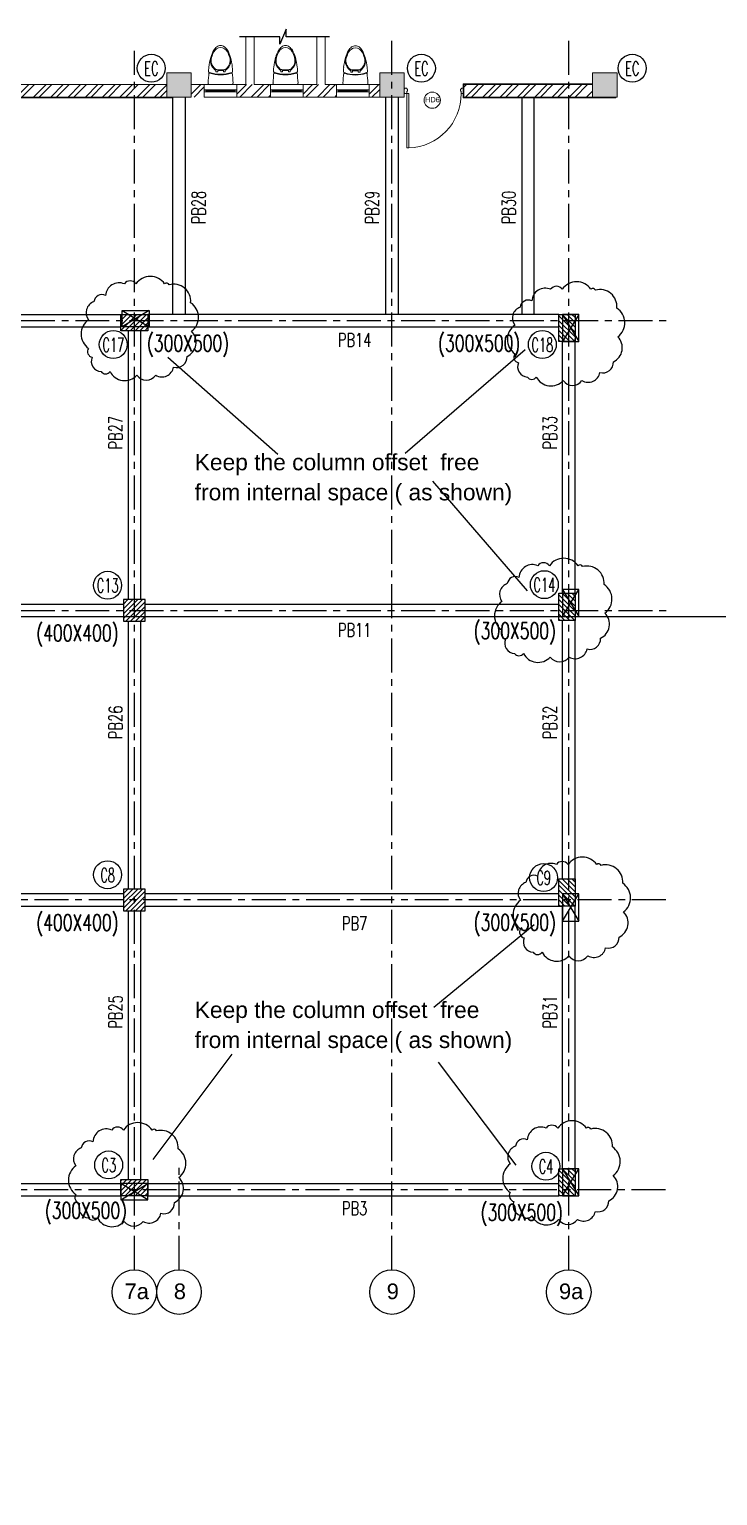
# Model space of a CAD drawing. Header units: millimetres. Extents: x 2659630 to 6742168, y -2425387 to -732288.
# Drawn here: x 3273549 to 3286222, y -1176161 to -1149164 of the extents above; entities that cross this region are included whole.
import ezdxf
from ezdxf.enums import TextEntityAlignment as Align

# ---------------------------------------------------------------- set-up
doc = ezdxf.new("R2010")
doc.units = ezdxf.units.MM
doc.linetypes.add('CENTER', pattern=[2, 1.25, -0.25, 0.25, -0.25])
for name, color, linetype, lineweight in [('A-ANNO-DIMS', 211, 'Continuous', 9), ('A-DOOR', 31, 'Continuous', 18), ('A-DOOR-FRAM', 31, 'Continuous', 18), ('A-DOOR-IDEN', 31, 'Continuous', 9), ('A-furniture', 37, 'Continuous', 0), ('A-GLAZ', 151, 'Continuous', 9), ('A-hatch', 253, 'Continuous', 0), ('A-PLASTER', 50, 'Continuous', 0), ('A-RCC', 2, 'Continuous', 0), ('A-WALL', 113, 'Continuous', 9), ('A-WALL-PATT', 111, 'Continuous', 0), ('licensing text', 7, 'Continuous', 5)]:
    doc.layers.add(name, color=color, linetype=linetype, lineweight=lineweight)
for name, color, linetype in [('REVISION CLOUD', 7, 'Continuous'), ('S-BEAM NO', 3, 'Continuous'), ('S-BEAM OUTER', 4, 'Continuous'), ('S-BRECK LINE', 8, 'Continuous'), ('S-COLUMN', 1, 'Continuous'), ('S-COLUMN CIRCLE', 9, 'Continuous'), ('S-COLUMN HATCH', 8, 'Continuous'), ('S-COLUMN NO', 2, 'Continuous'), ('S-COLUMN SIZES', 2, 'Continuous'), ('S-GRIDE CIRCLE', 8, 'Continuous'), ('S-GRIDE LINE', 8, 'CENTER'), ('S-GRIDE NO', 1, 'Continuous')]:
    doc.layers.add(name, color=color, linetype=linetype)
doc.layers.get('A-ANNO-DIMS').off()
doc.styles.add('Arial', font='arial.ttf', dxfattribs={"height": 123})
doc.styles.add('Arial_1', font='arial.ttf', dxfattribs={"height": 98.353293})
doc.styles.add('ROMANS', font='r.shx', dxfattribs={"width": 0.7})
pattern_1 = [(45, (3090125.83, -1324048.41), (-159.09903, 159.09903), []), (45, (3090231.9, -1324048.41), (-159.09903, 159.09903), [])]

# ---------------------------------------------------------------- blocks, each defined once
blk = doc.blocks.new('hjhgkhjjkhk')
at = {"layer": 'A-furniture', "linetype": 'ByBlock'}
for p, q in [((-3239410, 38907, -500), (-3238943, 38907, -500)), ((-3239263, 38679, -500), (-3239230, 38679, -500)), ((-3239263, 38630, -500), (-3239263, 38679, -500)), ((-3239231, 38637, -500), (-3239122, 38637, -500)), ((-3239230, 38679, -500), (-3239230, 38637, -500)), ((-3239123, 38651, -500), (-3239230, 38651, -500)), ((-3239123, 38679, -500), (-3239090, 38679, -500)), ((-3239123, 38637, -500), (-3239123, 38679, -500)), ((-3239090, 38679, -500), (-3239090, 38630, -500))]:
    blk.add_line(p, q, dxfattribs=at)
for centre, radius, start, end in [((-3239382, 38882, -500), 25.6, 103.2172, 184.3205), ((-3234363, 39215, -500), 5055, 183.7972, 185.9339), ((-3238971, 38882, -500), 25.6, 355.6795, 76.7816), ((-3243990, 39215, -500), 5055, 354.0661, 356.2028), ((-3239285, 38652, -500), 114, 159.1995, 186.5683), ((-3234351, 39220, -500), 5080, 186.5683, 187.0896), ((-3239383, 38693, -500), 7.92, 185.9341, 288.7781), ((-3239379, 38706, -500), 7.92, 185.267, 288.2867), ((-3239176, 38085, -500), 635, 71.2219, 108.7781), ((-3239176, 38092, -500), 639, 71.7134, 108.2867), ((-3239125, 38450, -500), 244, 124.5259, 152.5265), ((-3239125, 38450, -500), 229, 133.9968, 159.4423), ((-3239231, 38561, -500), 76.2, 90, 133.9968), ((-3239122, 38561, -500), 76.2, 46.0032, 90), ((-3239228, 38450, -500), 244, 27.4735, 55.4741), ((-3239228, 38450, -500), 229, 20.5577, 46.0032), ((-3238974, 38706, -500), 7.92, 251.7135, 354.733), ((-3238970, 38693, -500), 7.92, 251.2221, 354.0659), ((-3239068, 38652, -500), 114, 353.4317, 20.8005), ((-3244002, 39220, -500), 5080, 352.9104, 353.4317), ((-3238431, 38682, -500), 965, 185.2831, 196.4207), ((-3239160, 38466, -500), 206, 151.8794, 195.9425), ((-3238749, 38591, -500), 635, 196.5593, 209.3999), ((-3239160, 38466, -500), 191, 160.1349, 195.9191), ((-3238749, 38591, -500), 620, 196.5666, 207.1313), ((-3239604, 38591, -500), 620, 332.8687, 343.4334), ((-3239604, 38591, -500), 635, 330.6001, 343.4407), ((-3239193, 38466, -500), 191, 344.0809, 19.8651), ((-3239193, 38466, -500), 206, 344.0575, 28.1207), ((-3239921, 38682, -500), 965, 343.5793, 354.7169), ((-3239114, 38385, -500), 216, 209.3045, 232.3768), ((-3239176, 38371, -500), 140, 207.1313, 332.8687), ((-3239176, 38301, -500), 111, 231.6356, 270), ((-3239176, 38301, -500), 111, 270, 308.3644), ((-3239239, 38385, -500), 216, 307.6232, 330.6955)]:
    blk.add_arc(centre, radius, start, end, dxfattribs=at)
blk = doc.blocks.new('*U2014')
at = {"layer": 'A-GLAZ'}
for p, q in [((600, 230), (0, 230)), ((0, 132), (40, 132)), ((39, 130), (0, 130)), ((0, 130), (0, 100)), ((0, 100), (39, 100)), ((40, 98), (0, 98)), ((600, 0), (0, 0)), ((37, 109), (37, 121)), ((37, 121), (46, 121)), ((46, 109), (37, 109)), ((46, 122), (39, 130)), ((39, 100), (46, 108)), ((40, 132), (48, 123)), ((40, 132), (560, 132)), ((40, 111), (40, 119)), ((40, 119), (560, 119)), ((48, 119), (40, 119)), ((40, 119), (40, 111)), ((560, 111), (40, 111)), ((40, 111), (48, 111)), ((48, 107), (40, 98)), ((560, 98), (40, 98)), ((46, 121), (46, 122)), ((46, 108), (46, 109)), ((48, 123), (48, 119)), ((48, 123), (552, 123)), ((48, 111), (48, 107)), ((48, 107), (552, 107)), ((552, 123), (560, 132)), ((552, 119), (552, 123)), ((560, 119), (552, 119)), ((552, 107), (552, 111)), ((552, 111), (560, 111)), ((560, 98), (552, 107)), ((561, 130), (554, 122)), ((554, 122), (554, 121)), ((554, 121), (563, 121)), ((563, 109), (554, 109)), ((554, 109), (554, 108)), ((554, 108), (561, 100)), ((560, 132), (600, 132)), ((560, 119), (560, 111)), ((560, 111), (560, 119)), ((600, 98), (560, 98)), ((600, 130), (561, 130)), ((561, 100), (600, 100)), ((563, 121), (563, 109)), ((600, 100), (600, 130))]:
    blk.add_line(p, q, dxfattribs=at)
blk = doc.blocks.new('A$C73F500AF')
at = {"layer": 'A-DOOR'}
blk.add_lwpolyline([(50, 1000), (85, 1000), (85, 0), (50, 0)], close=True, dxfattribs=at)
blk.add_arc((50, 1000), 1000, 272.0058, 0.0695, dxfattribs=at)
at = {"layer": 'A-DOOR-FRAM'}
for p, q in [((0, 1090), (12, 1090)), ((0, 1010), (0, 1090)), ((12, 1100), (40, 1100)), ((12, 1090), (12, 1100)), ((40, 1100), (60, 1075)), ((1060, 1101), (1040, 1076)), ((1088, 1101), (1060, 1101)), ((1088, 1091), (1088, 1101)), ((1100, 1091), (1088, 1091)), ((1100, 1011), (1100, 1091)), ((12, 1010), (0, 1010)), ((12, 1000), (12, 1010)), ((50, 1000), (12, 1000)), ((60, 1045), (50, 1045)), ((50, 1045), (50, 1000)), ((60, 1075), (60, 1045)), ((1040, 1076), (1040, 1046)), ((1040, 1046), (1050, 1046)), ((1050, 1046), (1050, 1001)), ((1050, 1001), (1088, 1001)), ((1088, 1001), (1088, 1011)), ((1088, 1011), (1100, 1011))]:
    blk.add_line(p, q, dxfattribs=at)
blk = doc.blocks.new('M_Door Tag_Mahindra_2_0mm - M_Door Tag_Mahindra 2-1437518-GROUND FLOOR PLAN-01')
at = {"layer": 'A-DOOR-IDEN'}
blk.add_circle((0, 0), 3, dxfattribs=at)

msp = doc.modelspace()

# ---------------------------------------------------------------- hatches: boundary and pattern name
at = {"layer": 'A-WALL-PATT'}
h = msp.add_hatch(dxfattribs=at)
h.set_pattern_fill('ANSI32', color=256, scale=600, angle=360, style=0)
h.set_pattern_definition(pattern_1)
h.paths.add_polyline_path([(3276080.536, -1150182.31), (3272610.536, -1150182.292), (3272610.535, -1150412.29), (3272611.506, -1150412.29), (3276080.535, -1150412.475)])
h = msp.add_hatch(dxfattribs=at)
h.set_pattern_fill('ANSI32', color=256, scale=600, angle=360, style=0)
h.set_pattern_definition([(45, (3101885.83, -1324048.47), (-159.09903, 159.09903), []), (45, (3101991.9, -1324048.47), (-159.09903, 159.09903), [])])
h.paths.add_polyline_path([(3276770.614, -1150412.42), (3276770.614, -1150182.343), (3276530.536, -1150182.348), (3276530.535, -1150412.427)])
h = msp.add_hatch(dxfattribs=at)
h.set_pattern_fill('ANSI32', color=256, scale=600, angle=360, style=0)
h.set_pattern_definition([(45, (3102725.91, -1324048.5), (-159.09903, 159.09903), []), (45, (3102831.98, -1324048.5), (-159.09903, 159.09903), [])])
h.paths.add_polyline_path([(3277988.114, -1150412.235), (3277988.114, -1150182.157), (3277370.616, -1150182.373), (3277370.615, -1150412.452)])
h = msp.add_hatch(dxfattribs=at)
h.set_pattern_fill('ANSI32', color=256, scale=600, angle=360, style=0)
h.set_pattern_definition([(45, (3103943.41, -1324048.51), (-159.09903, 159.09903), []), (45, (3104049.48, -1324048.51), (-159.09903, 159.09903), [])])
h.paths.add_polyline_path([(3279205.614, -1150412.247), (3279205.614, -1150182.17), (3278588.116, -1150182.385), (3278588.115, -1150412.465)])
h = msp.add_hatch(dxfattribs=at)
h.set_pattern_fill('ANSI32', color=256, scale=600, angle=360, style=0)
h.set_pattern_definition([(45, (3105160.91, -1324048.51), (-159.09903, 159.09903), []), (45, (3105266.98, -1324048.51), (-159.09903, 159.09903), [])])
h.paths.add_polyline_path([(3280000.535, -1150412.396), (3280000.536, -1150182.317), (3279805.617, -1150182.385), (3279805.616, -1150412.465)])
h = msp.add_hatch(dxfattribs=at)
h.set_pattern_fill('ANSI32', color=256, scale=600, angle=360, style=0)
h.set_pattern_definition(pattern_1)
h.paths.add_polyline_path([(3281550.287, -1150182.189), (3283920.535, -1150182.189), (3283920.535, -1150412.197), (3281550.287, -1150412.197)])
at = {"layer": 'S-COLUMN HATCH', "true_color": 0x939598}
h = msp.add_hatch(dxfattribs=at)
h.set_pattern_fill('ANSI31', color=252, scale=20, angle=180)
h.set_pattern_definition([(225, (-375084.5, -279781.895), (44.9012806, -44.9012806), [])])
h.paths.add_polyline_path([(3275232.226, -1154412.037), (3275732.225, -1154412.037), (3275732.225, -1154712.04), (3275232.226, -1154712.04)])
h = msp.add_hatch(dxfattribs=at)
h.set_pattern_fill('ANSI31', color=252, scale=20, angle=270)
h.set_pattern_definition([(315, (2408665.47, -4805228.76), (44.9012806, 44.9012806), [])])
h.paths.add_polyline_path([(3283295.609, -1154912.036), (3283295.609, -1154412.037), (3283595.612, -1154412.037), (3283595.612, -1154912.036)])
h = msp.add_hatch(dxfattribs=at)
h.set_pattern_fill('ANSI31', color=252, scale=20, angle=180)
h.set_pattern_definition([(225, (-381644.78, -295202.18), (44.9012806, -44.9012806), [])])
h.paths.add_polyline_path([(3275682.226, -1159662.039), (3275282.226, -1159662.039), (3275282.226, -1160062.039), (3275682.226, -1160062.039)])
h = msp.add_hatch(dxfattribs=at)
h.set_pattern_fill('ANSI31', color=252, scale=20, angle=270)
h.set_pattern_definition([(315, (2408665.474, -4810363.76), (44.9012806, 44.9012806), [])])
h.paths.add_polyline_path([(3283295.616, -1160047.039), (3283295.616, -1159547.04), (3283595.619, -1159547.04), (3283595.619, -1160047.039)])
h = msp.add_hatch(dxfattribs=at)
h.set_pattern_fill('ANSI31', color=252, scale=20, angle=270)
h.set_pattern_definition([(315, (2408665.465, -4815623.76), (44.9012806, 44.9012806), [])])
h.paths.add_polyline_path([(3283295.607, -1165307.039), (3283295.607, -1164807.04), (3283595.609, -1164807.04), (3283595.609, -1165307.039)])
h = msp.add_hatch(dxfattribs=at)
h.set_pattern_fill('ANSI31', color=252, scale=20, angle=180)
h.set_pattern_definition([(225, (-381644.78, -300532.18), (44.9012806, -44.9012806), [])])
h.paths.add_polyline_path([(3275682.226, -1164992.039), (3275282.226, -1164992.039), (3275282.226, -1165392.039), (3275682.226, -1165392.039)])
h = msp.add_hatch(dxfattribs=at)
h.set_pattern_fill('ANSI31', color=252, scale=20, angle=270)
h.set_pattern_definition([(315, (2408665.47, -4820958.76), (44.9012806, 44.9012806), [])])
h.paths.add_polyline_path([(3283295.609, -1170642.039), (3283295.609, -1170142.04), (3283595.612, -1170142.04), (3283595.612, -1170642.039)])
h = msp.add_hatch(dxfattribs=at)
h.set_pattern_fill('ANSI31', color=252, scale=20, angle=180)
h.set_pattern_definition([(225, (-375084.5, -295711.895), (44.9012806, -44.9012806), [])])
h.paths.add_polyline_path([(3275232.226, -1170342.037), (3275732.225, -1170342.037), (3275732.225, -1170642.039), (3275232.226, -1170642.039)])

# ---------------------------------------------------------------- linework, layer by layer
at = {"layer": 'A-hatch', "color": 252, "true_color": 0x939598}
for points in [[(3276530.535, -1150412.327), (3276080.612, -1149962.324), (3276530.535, -1149962.327)], [(3276080.612, -1150412.325), (3276080.612, -1149962.324), (3276530.535, -1150412.327)], [(3280000.537, -1150412.345), (3280000.535, -1150412.345), (3280000.537, -1149962.345)], [(3280000.609, -1150412.345), (3280000.537, -1149962.345), (3280000.609, -1149962.345)], [(3280000.537, -1150412.345), (3280000.537, -1149962.345), (3280000.609, -1150412.345)], [(3280000.612, -1150412.345), (3280000.609, -1149962.345), (3280000.612, -1149962.345)], [(3280000.609, -1150412.345), (3280000.609, -1149962.345), (3280000.612, -1150412.345)], [(3280450.535, -1150412.347), (3280000.612, -1149962.345), (3280450.535, -1149962.347)], [(3280000.612, -1150412.345), (3280000.612, -1149962.345), (3280450.535, -1150412.347)], [(3280450.535, -1150412.347), (3280450.535, -1149962.347), (3280450.537, -1149962.347)], [(3283920.537, -1150412.365), (3283920.535, -1150412.365), (3283920.537, -1149962.369)], [(3283920.609, -1150412.365), (3283920.537, -1149962.369), (3283920.609, -1149962.369)], [(3283920.537, -1150412.365), (3283920.537, -1149962.369), (3283920.609, -1150412.365)], [(3283920.612, -1150412.365), (3283920.609, -1149962.369), (3283920.612, -1149962.369)], [(3283920.609, -1150412.365), (3283920.609, -1149962.369), (3283920.612, -1150412.365)], [(3284370.535, -1150412.368), (3283920.612, -1149962.369), (3284370.535, -1149962.372)], [(3283920.612, -1150412.365), (3283920.612, -1149962.369), (3284370.535, -1150412.368)], [(3284370.535, -1150412.368), (3284370.535, -1149962.372), (3284370.537, -1149962.372)]]:
    msp.add_solid(points, dxfattribs=at)
at = {"layer": 'A-PLASTER'}
for p, q in [((3283920.538, -1150170.364), (3281538.287, -1150170.188)), ((3281538.287, -1150170.188), (3281538.287, -1150424.184)), ((3276178.466, -1150424.48), (3267719.245, -1150424.252)), ((3281538.287, -1150424.184), (3284347.091, -1150424.357))]:
    msp.add_line(p, q, dxfattribs=at)
at = {"layer": 'A-RCC'}
for p, q in [((3276080.537, -1149962.324), (3276080.535, -1150412.418)), ((3276080.537, -1149962.324), (3276080.535, -1150412.325)), ((3276530.537, -1149962.327), (3276080.537, -1149962.324)), ((3276530.537, -1149962.327), (3276080.537, -1149962.324)), ((3276530.535, -1150412.327), (3276530.537, -1149962.327)), ((3276530.535, -1150412.327), (3276530.537, -1149962.327)), ((3280000.537, -1149962.345), (3280000.535, -1150412.345)), ((3280450.537, -1149962.347), (3280000.537, -1149962.345)), ((3280450.535, -1150412.347), (3280450.537, -1149962.347)), ((3283920.535, -1150412.365), (3283920.537, -1149962.369)), ((3283920.537, -1149962.369), (3284370.537, -1149962.372)), ((3284370.537, -1149962.372), (3284370.535, -1150412.368)), ((3276080.535, -1150412.325), (3276530.535, -1150412.327)), ((3276080.535, -1150412.325), (3276530.535, -1150412.327)), ((3280000.535, -1150412.345), (3280450.535, -1150412.347)), ((3284370.535, -1150412.368), (3283920.535, -1150412.365))]:
    msp.add_line(p, q, dxfattribs=at)
at = {"layer": 'A-WALL'}
for p, q in [((3277537.296, -1150182.333), (3277537.291, -1149301.378)), ((3277687.296, -1150182.334), (3277687.291, -1149301.379)), ((3278843.912, -1150182.347), (3278843.907, -1149301.385)), ((3278993.912, -1150182.347), (3278993.907, -1149301.386)), ((3272610.536, -1150182.292), (3276080.536, -1150182.31)), ((3276770.614, -1150182.355), (3276530.536, -1150182.328)), ((3276770.614, -1150182.354), (3276770.614, -1150412.341)), ((3277537.296, -1150182.333), (3277370.614, -1150182.332)), ((3277370.614, -1150182.351), (3277370.614, -1150412.339)), ((3277988.114, -1150182.348), (3277687.296, -1150182.334)), ((3277988.114, -1150182.348), (3277988.114, -1150412.336)), ((3278588.114, -1150182.348), (3278843.916, -1150182.347)), ((3278588.114, -1150182.348), (3278588.114, -1150412.339)), ((3278993.916, -1150182.347), (3279205.614, -1150182.348)), ((3279205.615, -1150182.355), (3279205.615, -1150412.342)), ((3280000.536, -1150182.346), (3279805.614, -1150182.345)), ((3279805.615, -1150182.354), (3279805.615, -1150412.345)), ((3283920.536, -1150182.364), (3281550.287, -1150182.189)), ((3281550.287, -1150182.189), (3281550.287, -1150412.185)), ((3276190.513, -1150412.481), (3268690.535, -1150412.279)), ((3277988.115, -1150412.336), (3277370.615, -1150412.332)), ((3279205.615, -1150412.342), (3278588.114, -1150412.339)), ((3280110.53, -1150412.34), (3279805.615, -1150412.342)), ((3280110.53, -1150412.346), (3280340.378, -1150412.346)), ((3281550.287, -1150412.185), (3283920.535, -1150412.197)), ((3282840.529, -1150412.357), (3282840.529, -1150412.357))]:
    msp.add_line(p, q, dxfattribs=at)
at = {"layer": 'A-WALL', "color": 1}
for p, q in [((3278070.53, -1150412.336), (3277620.535, -1150412.334)), ((3278670.53, -1150412.339), (3279250.535, -1150412.342))]:
    msp.add_line(p, q, dxfattribs=at)
at = {"layer": 'A-WALL'}
msp.add_arc((3282840.529, -1150412.357), 20, 269.9923263, 269.9997035, dxfattribs=at)
at = {"layer": 'REVISION CLOUD', "ltscale": 2500}
for p, q in [((3275757.224, -1154341.993), (3275257.225, -1154642.19)), ((3275257.225, -1154341.993), (3275757.224, -1154642.19)), ((3283665.614, -1154412.035), (3283365.612, -1154912.034)), ((3283365.612, -1154412.035), (3283665.614, -1154912.034)), ((3283365.612, -1159977.037), (3283665.614, -1159477.14)), ((3283365.612, -1159477.14), (3283665.614, -1159977.037)), ((3283365.622, -1165581.935), (3283665.624, -1165082.038)), ((3283365.622, -1165082.038), (3283665.624, -1165581.935)), ((3283365.622, -1170642.037), (3283665.624, -1170142.14)), ((3283365.622, -1170142.14), (3283665.624, -1170642.037)), ((3275232.217, -1170712.037), (3275732.114, -1170412.035)), ((3275732.114, -1170712.037), (3275232.217, -1170412.035))]:
    msp.add_line(p, q, dxfattribs=at)
for points in [[(3274952.098, -1154065.021, 0.52056705), (3274737.699, -1154180.385, 0.52056705), (3274638.751, -1154509.993, 0.52056705), (3274638.751, -1155037.371, 0.52056705), (3274638.751, -1155037.371, 0.52056705), (3274704.723, -1155202.175, 0.52056705), (3274869.643, -1155465.86, 0.52056705), (3275034.562, -1155465.86, 0.52056705), (3275529.321, -1155531.783, 0.52056705), (3275875.653, -1155531.783, 0.52056705), (3276205.493, -1155383.458, 0.52056705), (3276452.867, -1155185.692, 0.52056705), (3276535.332, -1154724.242, 0.52056705), (3276518.839, -1154196.868, 0.52056705), (3276518.839, -1154196.868, 0.52056705), (3276518.839, -1154196.868, 0.52056705), (3276123.028, -1153867.256, 0.52056705), (3276123.028, -1153867.256, 0.52056705), (3276040.573, -1153850.777, 0.52056705), (3275512.828, -1153850.777, 0.52056705), (3275512.828, -1153850.777, 0.52056705), (3275298.43, -1153850.777, 0.52056705), (3274952.098, -1154065.021)], [(3282800.598, -1154164.3, 0.52056705), (3282586.2, -1154279.664, 0.52056705), (3282487.252, -1154609.272, 0.52056705), (3282487.252, -1155136.65, 0.52056705), (3282487.252, -1155136.65, 0.52056705), (3282553.224, -1155301.454, 0.52056705), (3282718.143, -1155565.138, 0.52056705), (3282883.063, -1155565.138, 0.52056705), (3283377.822, -1155631.062, 0.52056705), (3283724.154, -1155631.062, 0.52056705), (3284053.993, -1155482.736, 0.52056705), (3284301.367, -1155284.971, 0.52056705), (3284383.832, -1154823.52, 0.52056705), (3284367.339, -1154296.147, 0.52056705), (3284367.339, -1154296.147, 0.52056705), (3284367.339, -1154296.147, 0.52056705), (3283971.528, -1153966.535, 0.52056705), (3283971.528, -1153966.535, 0.52056705), (3283889.073, -1153950.056, 0.52056705), (3283361.329, -1153950.056, 0.52056705), (3283361.329, -1153950.056, 0.52056705), (3283146.93, -1153950.056, 0.52056705), (3282800.598, -1154164.3)], [(3282563.893, -1159253.736, 0.52056705), (3282349.494, -1159369.099, 0.52056705), (3282250.546, -1159698.707, 0.52056705), (3282250.546, -1160226.085, 0.52056705), (3282250.546, -1160226.085, 0.52056705), (3282316.518, -1160390.889, 0.52056705), (3282481.438, -1160654.574, 0.52056705), (3282646.357, -1160654.574, 0.52056705), (3283141.116, -1160720.497, 0.52056705), (3283487.448, -1160720.497, 0.52056705), (3283817.288, -1160572.172, 0.52056705), (3284064.662, -1160374.406, 0.52056705), (3284147.127, -1159912.956, 0.52056705), (3284130.634, -1159385.582, 0.52056705), (3284130.634, -1159385.582, 0.52056705), (3284130.634, -1159385.582, 0.52056705), (3283734.823, -1159055.97, 0.52056705), (3283734.823, -1159055.97, 0.52056705), (3283652.368, -1159039.491, 0.52056705), (3283124.623, -1159039.491, 0.52056705), (3283124.623, -1159039.491, 0.52056705), (3282910.225, -1159039.491, 0.52056705), (3282563.893, -1159253.736)], [(3282906.509, -1164754.813, 0.52056705), (3282692.11, -1164870.177, 0.52056705), (3282593.162, -1165199.785, 0.52056705), (3282593.162, -1165727.163, 0.52056705), (3282593.162, -1165727.163, 0.52056705), (3282659.134, -1165891.967, 0.52056705), (3282824.054, -1166155.651, 0.52056705), (3282988.973, -1166155.651, 0.52056705), (3283483.732, -1166221.575, 0.52056705), (3283830.064, -1166221.575, 0.52056705), (3284159.904, -1166073.249, 0.52056705), (3284407.278, -1165875.484, 0.52056705), (3284489.743, -1165414.033, 0.52056705), (3284473.25, -1164886.66, 0.52056705), (3284473.25, -1164886.66, 0.52056705), (3284473.25, -1164886.66, 0.52056705), (3284077.439, -1164557.047, 0.52056705), (3284077.439, -1164557.047, 0.52056705), (3283994.984, -1164540.569, 0.52056705), (3283467.239, -1164540.569, 0.52056705), (3283467.239, -1164540.569, 0.52056705), (3283252.841, -1164540.569, 0.52056705), (3282906.509, -1164754.813)], [(3274719.608, -1169643.413, 0.52056705), (3274505.209, -1169758.777, 0.52056705), (3274406.262, -1170088.385, 0.52056705), (3274406.262, -1170615.763, 0.52056705), (3274406.262, -1170615.763, 0.52056705), (3274472.233, -1170780.567, 0.52056705), (3274637.153, -1171044.252, 0.52056705), (3274802.073, -1171044.252, 0.52056705), (3275296.831, -1171110.175, 0.52056705), (3275643.164, -1171110.175, 0.52056705), (3275973.003, -1170961.85, 0.52056705), (3276220.377, -1170764.084, 0.52056705), (3276302.842, -1170302.634, 0.52056705), (3276286.349, -1169775.26, 0.52056705), (3276286.349, -1169775.26, 0.52056705), (3276286.349, -1169775.26, 0.52056705), (3275890.538, -1169445.648, 0.52056705), (3275890.538, -1169445.648, 0.52056705), (3275808.083, -1169429.169, 0.52056705), (3275280.338, -1169429.169, 0.52056705), (3275280.338, -1169429.169, 0.52056705), (3275065.94, -1169429.169, 0.52056705), (3274719.608, -1169643.413)], [(3282716.565, -1169608.902, 0.52056705), (3282502.166, -1169724.265, 0.52056705), (3282403.219, -1170053.873, 0.52056705), (3282403.219, -1170581.251, 0.52056705), (3282403.219, -1170581.251, 0.52056705), (3282469.19, -1170746.055, 0.52056705), (3282634.11, -1171009.74, 0.52056705), (3282799.03, -1171009.74, 0.52056705), (3283293.788, -1171075.663, 0.52056705), (3283640.121, -1171075.663, 0.52056705), (3283969.96, -1170927.338, 0.52056705), (3284217.334, -1170729.572, 0.52056705), (3284299.799, -1170268.122, 0.52056705), (3284283.306, -1169740.748, 0.52056705), (3284283.306, -1169740.748, 0.52056705), (3284283.306, -1169740.748, 0.52056705), (3283887.495, -1169411.136, 0.52056705), (3283887.495, -1169411.136, 0.52056705), (3283805.04, -1169394.657, 0.52056705), (3283277.296, -1169394.657, 0.52056705), (3283277.296, -1169394.657, 0.52056705), (3283062.897, -1169394.657, 0.52056705), (3282716.565, -1169608.902)]]:
    msp.add_lwpolyline(points, format="xyb", dxfattribs=at)
for points in [[(3275257.225, -1154341.993), (3275757.224, -1154341.993), (3275757.224, -1154641.995), (3275257.225, -1154641.995)], [(3283665.614, -1154412.035), (3283365.612, -1154412.035), (3283365.612, -1154912.034), (3283665.614, -1154912.034)], [(3283665.614, -1159477.14), (3283365.612, -1159477.14), (3283365.612, -1159977.037), (3283665.614, -1159977.037)], [(3283665.624, -1165082.038), (3283365.622, -1165082.038), (3283365.622, -1165581.935), (3283665.624, -1165581.935)], [(3283665.624, -1170142.14), (3283365.622, -1170142.14), (3283365.622, -1170642.037), (3283665.624, -1170642.037)], [(3275232.217, -1170412.035), (3275232.217, -1170712.037), (3275732.114, -1170712.037), (3275732.114, -1170412.035)]]:
    msp.add_lwpolyline(points, close=True, dxfattribs=at)
for points in [[(3282676.896, -1155067.798), (3280470.036, -1156971.876)], [(3276097.924, -1155199.585), (3278124.819, -1156984.862)], [(3282723.468, -1159503.575), (3280979.779, -1157480.699)], [(3282844.273, -1165652.51), (3280994.284, -1167173.04)], [(3275826.524, -1169973.24), (3277285.087, -1168032.115)], [(3282512.196, -1170076.718), (3281082.004, -1168182.521)]]:
    msp.add_lwpolyline(points, dxfattribs=at)
at = {"layer": 'S-BEAM OUTER', "ltscale": 2500}
for p, q in [((3276190.513, -1154412.272), (3276190.466, -1150412.325)), ((3276420.604, -1150412.326), (3276420.652, -1154412.272)), ((3280110.37, -1154412.037), (3280110.53, -1150412.348)), ((3280340.378, -1150412.347), (3280340.509, -1154412.292)), ((3282615.612, -1150412.327, 0), (3282615.612, -1154412.062, 0)), ((3282845.612, -1154412.213, 0), (3282845.633, -1150412.191)), ((3267707.223, -1154412.23), (3275232.226, -1154412.23)), ((3267707.223, -1154642.23), (3275232.226, -1154642.23)), ((3283295.609, -1154412.037), (3275732.225, -1154412.037)), ((3275732.225, -1154642.037), (3283295.609, -1154642.037)), ((3275367.224, -1154712.04), (3275367.224, -1159662.039)), ((3275597.224, -1154712.04), (3275597.224, -1159662.039)), ((3283365.612, -1159547.04), (3283365.612, -1154912.036)), ((3283595.612, -1159597.04), (3283595.612, -1154862.037)), ((3267682.159, -1159747.041), (3275282.226, -1159747.041)), ((3275679.065, -1159747.041), (3283295.616, -1159747.041)), ((3267682.159, -1159977.041), (3275282.226, -1159977.041)), ((3275679.065, -1159977.041), (3283295.616, -1159977.041)), ((3283365.619, -1164807.04), (3283365.619, -1160047.039)), ((3283595.619, -1164857.041), (3283595.619, -1160047.039)), ((3275367.224, -1160062.039), (3275367.224, -1164992.039)), ((3275597.224, -1160062.039), (3275597.224, -1164992.039)), ((3267682.159, -1165077.039), (3275282.226, -1165077.039)), ((3275682.226, -1165077.039), (3283295.607, -1165077.039)), ((3267682.159, -1165307.039), (3275282.226, -1165307.039)), ((3275367.224, -1165392.037), (3275367.224, -1170342.037)), ((3275597.224, -1165392.037), (3275597.224, -1170342.037)), ((3275682.226, -1165307.039), (3283365.612, -1165307.039)), ((3283365.609, -1170142.04), (3283365.609, -1165307.039)), ((3283595.609, -1170142.04), (3283595.609, -1165307.039)), ((3267732.153, -1170412.039), (3275237.221, -1170412.039)), ((3275737.22, -1170412.042), (3283295.609, -1170412.039)), ((3267732.153, -1170642.039), (3275237.221, -1170642.039)), ((3275737.22, -1170642.042), (3283295.609, -1170642.039))]:
    msp.add_line(p, q, dxfattribs=at)
at = {"layer": 'S-BRECK LINE'}
msp.add_lwpolyline([(3279077.458, -1149301.378), (3278274.955, -1149301.38), (3278274.955, -1149164.006), (3278162.14, -1149438.754), (3278162.14, -1149301.38), (3277419.361, -1149301.378)], dxfattribs=at)
at = {"layer": 'S-COLUMN', "color": 1}
for points in [[(3275232.226, -1154412.037), (3275732.225, -1154412.037), (3275732.225, -1154712.04), (3275232.226, -1154712.04)], [(3283295.609, -1154912.036), (3283295.609, -1154412.037), (3283595.612, -1154412.037), (3283595.612, -1154912.036)], [(3275682.226, -1159662.039), (3275282.226, -1159662.039), (3275282.226, -1160062.039), (3275682.226, -1160062.039)], [(3283295.616, -1160047.039), (3283295.616, -1159547.04), (3283595.619, -1159547.04), (3283595.619, -1160047.039)], [(3283295.607, -1165307.039), (3283295.607, -1164807.04), (3283595.609, -1164807.04), (3283595.609, -1165307.039)], [(3275682.226, -1164992.039), (3275282.226, -1164992.039), (3275282.226, -1165392.039), (3275682.226, -1165392.039)], [(3283295.609, -1170642.039), (3283295.609, -1170142.04), (3283595.612, -1170142.04), (3283595.612, -1170642.039)], [(3275232.226, -1170342.037), (3275732.225, -1170342.037), (3275732.225, -1170642.039), (3275232.226, -1170642.039)]]:
    msp.add_lwpolyline(points, close=True, dxfattribs=at)
at = {"layer": 'S-COLUMN CIRCLE'}
for centre in [(3275794.048, -1149879.966), (3275794.048, -1149879.966), (3280767.13, -1149879.966), (3280767.13, -1149879.966), (3284648.474, -1149879.966), (3284648.474, -1149879.966), (3275094.161, -1154966.449), (3282994.25, -1154966.449), (3274989.611, -1159399.264), (3283030.827, -1159388.467), (3274989.611, -1164729.264), (3283017.556, -1164781.059), (3275009.704, -1170072.118), (3283060.392, -1170096.511)]:
    msp.add_circle(centre, 257.143, dxfattribs=at)
at = {"layer": 'S-COLUMN NO', "ltscale": 2500}
msp.add_lwpolyline([(3135960.687, -1159977.041), (3643425.669, -1159977.041), (3643425.669, -1261264.116), (3135960.687, -1261264.116)], close=True, dxfattribs=at)
at = {"layer": 'S-GRIDE CIRCLE'}
for centre in [(3275482.226, -1172412.6), (3275482.226, -1172412.6), (3275482.226, -1172412.6), (3276305.617, -1172412.6), (3276305.617, -1172412.6), (3276305.617, -1172412.6), (3280225.617, -1172412.6), (3280225.617, -1172412.6), (3280225.617, -1172412.6), (3283480.617, -1172412.6), (3283480.617, -1172412.6), (3283480.617, -1172412.6)]:
    msp.add_circle(centre, 409.836, dxfattribs=at)
at = {"layer": 'S-GRIDE LINE', "ltscale": 500}
for p, q in [((3280225.617, -1172002.764), (3280225.617, -1149373.585)), ((3283480.617, -1172002.764), (3283480.617, -1149373.585)), ((3275482.226, -1172002.764), (3275482.226, -1149562.743)), ((3253395.991, -1154527.037), (3285271.221, -1154527.037)), ((3253395.991, -1159862.039), (3285271.221, -1159862.039)), ((3285268.543, -1165192.039), (3253395.991, -1165192.039)), ((3276305.617, -1172002.764), (3276305.617, -1170002.764)), ((3285261.23, -1170527.039), (3253395.991, -1170527.039))]:
    msp.add_line(p, q, dxfattribs=at)

# ---------------------------------------------------------------- block references
at = {"layer": 'A-ANNO-DIMS'}
msp.add_blockref('A$C73F500AF', (3280450.319, -1151348.524), dxfattribs=at)
at = {"layer": 'A-DOOR-IDEN', "xscale": -49.99999999999997, "yscale": 49.99999999999998, "zscale": 49.99999999999998, "rotation": 328.2684126260899}
msp.add_blockref('M_Door Tag_Mahindra_2_0mm - M_Door Tag_Mahindra 2-1437518-GROUND FLOOR PLAN-01', (3280966.81, -1150468.461), dxfattribs=at)
at = {"layer": 'A-WALL'}
for name, p, rotation in [('hjhgkhjjkhk', (37893.988, -1111287.111), 180.0002988291292), ('hjhgkhjjkhk', (39088.909, -1111287.105), 180.0002988291292), ('hjhgkhjjkhk', (40375.526, -1111292.13), 180.0002988291292), ('*U2014', (3276770.615, -1150412.355), 0.0002867855298004242), ('*U2014', (3279205.615, -1150412.342), 0.0002867855298004242)]:
    msp.add_blockref(name, p, dxfattribs=dict(at, rotation=rotation))
at = {"layer": 'A-WALL', "color": 1, "rotation": 0.0002867855298004242}
msp.add_blockref('*U2014', (3277988.115, -1150412.348), dxfattribs=at)

# ---------------------------------------------------------------- texts
at = {"layer": 'A-DOOR-IDEN', "insert": (3280969.81, -1150408.21), "char_height": 98.3533, "width": 208.8, "attachment_point": 2, "rotation": 0.1314106, "line_spacing_factor": 0.938532, "style": 'Arial_1'}
msp.add_mtext('HD6', dxfattribs=at)
at = {"layer": 'licensing text', "style": 'Arial'}
for s, p in [('Keep the column offset  free ', (3276594.095, -1157282.566)), ('from internal space ( as shown)', (3276594.095, -1157835.496)), ('Keep the column offset  free ', (3276594.095, -1167366.334)), ('from internal space ( as shown)', (3276594.095, -1167919.264))]:
    msp.add_text(s, height=300, rotation=359.999975, dxfattribs=at).set_placement(p)
at = {"layer": 'S-BEAM NO', "style": 'ROMANS', "width": 0.7}
for s, p in [('PB28', (3276665.768, -1152444.499, 0)), ('PB29', (3279861.756, -1152444.499, 0)), ('PB30', (3282377.173, -1152444.499, 0)), ('PB27', (3275136.191, -1156588.663, 0)), ('PB33', (3283134.577, -1156588.663, 0)), ('PB26', (3275136.186, -1161923.519, 0)), ('PB32', (3283134.572, -1161923.519, 0)), ('PB25', (3275136.191, -1167253.517, 0)), ('PB31', (3283134.577, -1167253.517, 0))]:
    msp.add_text(s, height=250, rotation=90, dxfattribs=at).set_placement(p, align=Align.MIDDLE_CENTER)
for s, p in [('PB14', (3279537.917, -1154882.832, 0)), ('PB11', (3279537.917, -1160224.146, 0)), ('PB7', (3279537.917, -1165624.258, 0)), ('PB3', (3279537.917, -1170872.207, 0))]:
    msp.add_text(s, height=250, dxfattribs=at).set_placement(p, align=Align.MIDDLE_CENTER)
at = {"layer": 'S-COLUMN NO', "style": 'ROMANS', "width": 0.6}
for s, p in [('EC', (3275795.417, -1149885.497, 0)), ('EC', (3275795.417, -1149885.497, 0)), ('EC', (3280768.498, -1149885.497, 0)), ('EC', (3280768.498, -1149885.497, 0)), ('EC', (3284649.842, -1149885.497, 0)), ('EC', (3284649.842, -1149885.497, 0)), ('C17', (3275095.529, -1154971.979, 0)), ('C18', (3282995.618, -1154971.979, 0)), ('C13', (3274990.979, -1159404.795, 0)), ('C14', (3283032.196, -1159393.997, 0)), ('C8', (3274990.979, -1164734.795, 0)), ('C9', (3283018.925, -1164786.589, 0)), ('C3', (3275011.072, -1170077.648, 0)), ('C4', (3283061.76, -1170102.042, 0))]:
    msp.add_text(s, height=257.1429, dxfattribs=at).set_placement(p, align=Align.MIDDLE_CENTER)
at = {"layer": 'S-COLUMN SIZES', "lineweight": -2, "style": 'ROMANS', "width": 0.7}
for s, p in [('(300X500)', (3276471.076, -1154942.793, 0)), ('(300X500)', (3281832.109, -1154942.793, 0)), ('(300X500)', (3282489.011, -1160237.798, 0)), ('(400X400)', (3274434.578, -1160278.58, 0)), ('(400X400)', (3274434.578, -1165608.578, 0)), ('(300X500)', (3282489.011, -1165607.795, 0)), ('(300X500)', (3274591.969, -1170910.188, 0)), ('(300X500)', (3282615.396, -1170944.882, 0))]:
    msp.add_text(s, height=300, dxfattribs=at).set_placement(p, align=Align.MIDDLE_CENTER)
at = {"layer": 'S-GRIDE NO', "style": 'Arial'}
for s, height, p in [('7a', 287.9195, (3275302.554, -1172542.438)), ('8', 287.919, (3276208.935, -1172542.438)), ('9', 287.919, (3280128.935, -1172542.438)), ('9a', 287.9195, (3283300.945, -1172542.438))]:
    msp.add_text(s, height=height, dxfattribs=at).set_placement(p)

doc.saveas('drawing.dxf')
